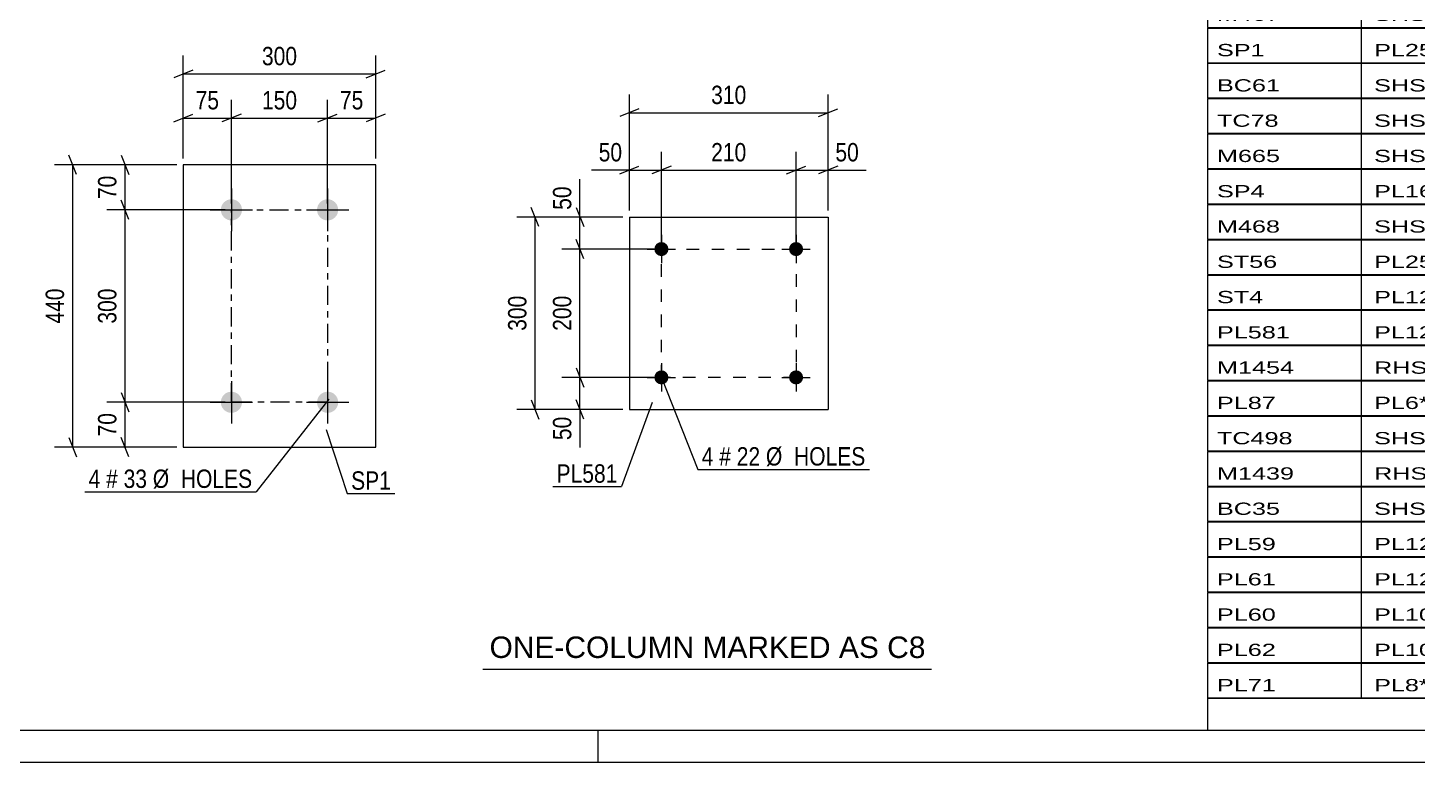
# Model space of a CAD drawing. Header units: millimetres. Extents: x 0 to 841, y 0 to 594.
# Drawn here: x 332.1 to 548.7, y 0 to 114.5 of the extents above; entities that cross this region are included whole.
import ezdxf

# ---------------------------------------------------------------- set-up
doc = ezdxf.new("R2010")
doc.units = ezdxf.units.MM
doc.linetypes.add('DXK_LINE_DOT2', pattern=[3.9198, 1.9599, -1.9599])
doc.linetypes.add('DXK_LINE_DOT3', pattern=[5.9187, 2.979, -0.9799, 0.9799, -0.9799])
doc.styles.add('Arial', font='ARIAL.TTF', dxfattribs={"height": 0.2})
doc.styles.add('Arial Narrow', font='ARIALN.TTF', dxfattribs={"height": 0.2})

# ---------------------------------------------------------------- blocks, each defined once
blk = doc.blocks.new('Unknown-682043673-6781')
at = {"color": 5, "linetype": 'Continuous'}
for p, q in [((5, 5), (836, 5)), ((421, 0), (421, 5)), ((0, 0), (841, 0))]:
    blk.add_line(p, q, dxfattribs=at)
blk = doc.blocks.new('Part-682043673-35592 - 35591')
at = {"color": 2, "linetype": 'Continuous'}
for p, q in [((356.31, 93.11), (356.31, 49.11)), ((386.31, 93.11), (356.31, 93.11)), ((386.31, 49.11), (386.31, 93.11)), ((356.31, 49.11), (386.31, 49.11))]:
    blk.add_line(p, q, dxfattribs=at)
blk = doc.blocks.new('Bolt-682043673-35593 - 35591')
at = {"linetype": 'Continuous'}
for points in [[(363.81, 87.76, -1), (363.81, 84.46, -1)], [(378.81, 87.76, -1), (378.81, 84.46, -1)], [(363.81, 57.76, -1), (363.81, 54.46, -1)], [(378.81, 57.76, -1), (378.81, 54.46, -1)]]:
    blk.add_hatch(color=1, dxfattribs=at).paths.add_polyline_path(points)
at = {"color": 1, "linetype": 'Continuous'}
for p, q in [((363.81, 89.41), (363.81, 82.81)), ((378.81, 89.41), (378.81, 82.81)), ((360.51, 86.11), (367.11, 86.11)), ((375.51, 86.11), (382.11, 86.11)), ((363.81, 59.41), (363.81, 52.81)), ((378.81, 59.41), (378.81, 52.81)), ((360.51, 56.11), (367.11, 56.11)), ((375.51, 56.11), (382.11, 56.11))]:
    blk.add_line(p, q, dxfattribs=at)
blk = doc.blocks.new('Part-682043673-54054 - 54053')
at = {"color": 2, "linetype": 'Continuous'}
for p, q in [((425.86, 84.99), (425.86, 54.99)), ((425.86, 84.99), (456.86, 84.99)), ((456.86, 84.99), (456.86, 54.99)), ((425.86, 54.99), (456.86, 54.99))]:
    blk.add_line(p, q, dxfattribs=at)
blk = doc.blocks.new('Bolt-682043673-54055 - 54053')
at = {"linetype": 'Continuous'}
for points in [[(431.96, 59.99, -1), (429.76, 59.99, -1)], [(452.96, 59.99, -1), (450.76, 59.99, -1)]]:
    blk.add_hatch(color=1, dxfattribs=at).paths.add_polyline_path(points)
at = {"color": 1, "linetype": 'Continuous'}
for p, q in [((430.86, 62.19), (430.86, 57.79)), ((451.86, 62.19), (451.86, 57.79)), ((428.66, 59.99), (433.06, 59.99)), ((449.66, 59.99), (454.06, 59.99))]:
    blk.add_line(p, q, dxfattribs=at)
blk = doc.blocks.new('Bolt-682043673-54056 - 54053')
at = {"linetype": 'Continuous'}
for points in [[(431.96, 79.99, -1), (429.76, 79.99, -1)], [(452.96, 79.99, -1), (450.76, 79.99, -1)]]:
    blk.add_hatch(color=1, dxfattribs=at).paths.add_polyline_path(points)
at = {"color": 1, "linetype": 'Continuous'}
for p, q in [((430.86, 82.19), (430.86, 77.79)), ((451.86, 82.19), (451.86, 77.79)), ((428.66, 79.99), (433.06, 79.99)), ((449.66, 79.99), (454.06, 79.99))]:
    blk.add_line(p, q, dxfattribs=at)
blk = doc.blocks.new('Rectangle-682043673-38362 - 35591')
at = {"color": 1, "linetype": 'DXK_LINE_DOT3'}
blk.add_lwpolyline([(363.81, 86.11), (378.81, 86.11), (378.81, 56.11), (363.81, 56.11), (363.81, 86.11)], close=True, dxfattribs=at)
blk = doc.blocks.new('Rectangle-682043673-54862 - 54053')
at = {"color": 1, "linetype": 'DXK_LINE_DOT2'}
blk.add_lwpolyline([(430.86, 79.99), (451.86, 79.99), (451.86, 59.99), (430.86, 59.99), (430.86, 79.99)], close=True, dxfattribs=at)
blk = doc.blocks.new('StraightDimension-682043673-36057 - 35591')
at = {"color": 7, "linetype": 'Continuous'}
for p, q in [((347.82, 84.61), (346.62, 87.61)), ((362.81, 86.11), (344.37, 86.11)), ((347.22, 56.11), (347.22, 86.11)), ((346.62, 57.61), (347.82, 54.61)), ((362.81, 56.11), (344.37, 56.11))]:
    blk.add_line(p, q, dxfattribs=at)
at = {"color": 0}
blk.add_wipeout([(346.47, 74.45), (342.27, 74.45), (342.27, 67.77), (346.47, 67.77)], dxfattribs=at)
at = {"color": 3, "style": 'Arial Narrow'}
blk.add_text('300', height=2.863, rotation=90.0002, dxfattribs=at).set_placement((345.87, 68.37))
blk = doc.blocks.new('StraightDimension-682043673-36056 - 35591')
at = {"color": 7, "linetype": 'Continuous'}
for p, q in [((346.62, 94.61), (347.82, 91.61)), ((355.31, 93.11), (344.37, 93.11)), ((347.22, 86.11), (347.22, 93.11)), ((347.82, 84.61), (346.62, 87.61)), ((362.81, 86.11), (344.37, 86.11))]:
    blk.add_line(p, q, dxfattribs=at)
at = {"color": 0}
blk.add_wipeout([(346.47, 92.04), (342.27, 92.04), (342.27, 87.18), (346.47, 87.18)], dxfattribs=at)
at = {"color": 3, "style": 'Arial Narrow'}
blk.add_text('70', height=2.863, rotation=90.0002, dxfattribs=at).set_placement((345.87, 87.78))
blk = doc.blocks.new('StraightDimension-682043673-36058 - 35591')
at = {"color": 7, "linetype": 'Continuous'}
for p, q in [((346.62, 57.61), (347.82, 54.61)), ((362.81, 56.11), (344.37, 56.11)), ((347.22, 49.11), (347.22, 56.11)), ((347.82, 47.61), (346.62, 50.61)), ((355.31, 49.11), (344.37, 49.11))]:
    blk.add_line(p, q, dxfattribs=at)
at = {"color": 0}
blk.add_wipeout([(346.47, 55.04), (342.27, 55.04), (342.27, 50.18), (346.47, 50.18)], dxfattribs=at)
at = {"color": 3, "style": 'Arial Narrow'}
blk.add_text('70', height=2.863, rotation=90.0002, dxfattribs=at).set_placement((345.87, 50.78))
blk = doc.blocks.new('StraightDimension-682043673-36068 - 35591')
at = {"color": 7, "linetype": 'Continuous'}
for p, q in [((339.66, 91.61), (338.46, 94.61)), ((355.31, 93.11), (336.21, 93.11)), ((339.06, 49.11), (339.06, 93.11)), ((338.46, 50.61), (339.66, 47.61)), ((355.31, 49.11), (336.21, 49.11))]:
    blk.add_line(p, q, dxfattribs=at)
at = {"color": 0}
blk.add_wipeout([(338.31, 74.45), (334.11, 74.45), (334.11, 67.77), (338.31, 67.77)], dxfattribs=at)
at = {"color": 3, "style": 'Arial Narrow'}
blk.add_text('440', height=2.863, rotation=90.0002, dxfattribs=at).set_placement((337.71, 68.37))
blk = doc.blocks.new('StraightDimension-682043673-36072 - 35591')
at = {"color": 7, "linetype": 'Continuous'}
for p, q in [((378.81, 87.11), (378.81, 103.27)), ((386.31, 94.11), (386.31, 103.27)), ((377.31, 99.82), (380.31, 101.02)), ((378.81, 100.42), (386.31, 100.42)), ((387.81, 101.02), (384.81, 99.82))]:
    blk.add_line(p, q, dxfattribs=at)
at = {"color": 0}
blk.add_wipeout([(384.99, 101.17), (384.99, 105.37), (380.13, 105.37), (380.13, 101.17)], dxfattribs=at)
at = {"color": 3, "style": 'Arial Narrow'}
blk.add_text('75', height=2.863, dxfattribs=at).set_placement((380.73, 101.77))
blk = doc.blocks.new('StraightDimension-682043673-36073 - 35591')
at = {"color": 7, "linetype": 'Continuous'}
for p, q in [((363.81, 87.11), (363.81, 103.27)), ((378.81, 87.11), (378.81, 103.27)), ((365.31, 101.02), (362.31, 99.82)), ((363.81, 100.42), (378.81, 100.42)), ((377.31, 99.82), (380.31, 101.02))]:
    blk.add_line(p, q, dxfattribs=at)
at = {"color": 0}
blk.add_wipeout([(374.65, 101.17), (374.65, 105.37), (367.97, 105.37), (367.97, 101.17)], dxfattribs=at)
at = {"color": 3, "style": 'Arial Narrow'}
blk.add_text('150', height=2.863, dxfattribs=at).set_placement((368.57, 101.77))
blk = doc.blocks.new('StraightDimension-682043673-36074 - 35591')
at = {"color": 7, "linetype": 'Continuous'}
for p, q in [((356.31, 94.11), (356.31, 103.27)), ((363.81, 87.11), (363.81, 103.27)), ((354.81, 99.82), (357.81, 101.02)), ((356.31, 100.42), (363.81, 100.42)), ((365.31, 101.02), (362.31, 99.82))]:
    blk.add_line(p, q, dxfattribs=at)
at = {"color": 0}
blk.add_wipeout([(362.49, 101.17), (362.49, 105.37), (357.63, 105.37), (357.63, 101.17)], dxfattribs=at)
at = {"color": 3, "style": 'Arial Narrow'}
blk.add_text('75', height=2.863, dxfattribs=at).set_placement((358.23, 101.77))
blk = doc.blocks.new('StraightDimension-682043673-36084 - 35591')
at = {"color": 7, "linetype": 'Continuous'}
for p, q in [((356.31, 94.11), (356.31, 110.15)), ((386.31, 94.11), (386.31, 110.15)), ((357.81, 107.9), (354.81, 106.7)), ((356.31, 107.3), (386.31, 107.3)), ((384.81, 106.7), (387.81, 107.9))]:
    blk.add_line(p, q, dxfattribs=at)
at = {"color": 0}
blk.add_wipeout([(374.65, 108.05), (374.65, 112.25), (367.97, 112.25), (367.97, 108.05)], dxfattribs=at)
at = {"color": 3, "style": 'Arial Narrow'}
blk.add_text('300', height=2.863, dxfattribs=at).set_placement((368.57, 108.65))
blk = doc.blocks.new('StraightDimension-682043673-54189 - 54053')
at = {"color": 7, "linetype": 'Continuous'}
for p, q in [((417.56, 61.49), (418.76, 58.49)), ((429.86, 59.99), (415.31, 59.99)), ((418.16, 54.99), (418.16, 59.99)), ((418.76, 53.49), (417.56, 56.49)), ((424.86, 54.99), (415.31, 54.99))]:
    blk.add_line(p, q, dxfattribs=at)
at = {"color": 0}
blk.add_wipeout([(417.41, 54.46), (413.21, 54.46), (413.21, 49.61), (417.41, 49.61)], dxfattribs=at)
at = {"color": 7, "linetype": 'Continuous'}
blk.add_line((418.16, 54.99), (418.16, 49.08), dxfattribs=at)
blk.add_line((418.16, 54.99), (418.16, 49.08), dxfattribs=at)
at = {"color": 3, "style": 'Arial Narrow'}
blk.add_text('50', height=2.863, rotation=90.0002, dxfattribs=at).set_placement((416.81, 50.21))
blk = doc.blocks.new('StraightDimension-682043673-54188 - 54053')
at = {"color": 7, "linetype": 'Continuous'}
for p, q in [((418.76, 78.49), (417.56, 81.49)), ((429.86, 79.99), (415.31, 79.99)), ((418.16, 59.99), (418.16, 79.99)), ((417.56, 61.49), (418.76, 58.49)), ((429.86, 59.99), (415.31, 59.99))]:
    blk.add_line(p, q, dxfattribs=at)
at = {"color": 0}
blk.add_wipeout([(417.41, 73.33), (413.21, 73.33), (413.21, 66.65), (417.41, 66.65)], dxfattribs=at)
at = {"color": 3, "style": 'Arial Narrow'}
blk.add_text('200', height=2.863, rotation=90.0002, dxfattribs=at).set_placement((416.81, 67.25))
blk = doc.blocks.new('StraightDimension-682043673-54187 - 54053')
at = {"color": 7, "linetype": 'Continuous'}
for p, q in [((424.86, 84.99), (415.31, 84.99)), ((417.56, 86.49), (418.76, 83.49)), ((418.16, 79.99), (418.16, 84.99)), ((418.76, 78.49), (417.56, 81.49)), ((429.86, 79.99), (415.31, 79.99))]:
    blk.add_line(p, q, dxfattribs=at)
at = {"color": 0}
blk.add_wipeout([(417.41, 90.37), (413.21, 90.37), (413.21, 85.51), (417.41, 85.51)], dxfattribs=at)
at = {"color": 7, "linetype": 'Continuous'}
blk.add_line((418.16, 84.99), (418.16, 90.9), dxfattribs=at)
blk.add_line((418.16, 84.99), (418.16, 90.9), dxfattribs=at)
at = {"color": 3, "style": 'Arial Narrow'}
blk.add_text('50', height=2.863, rotation=90.0002, dxfattribs=at).set_placement((416.81, 86.11))
blk = doc.blocks.new('StraightDimension-682043673-54199 - 54053')
at = {"color": 7, "linetype": 'Continuous'}
for p, q in [((424.86, 84.99), (408.31, 84.99)), ((411.76, 83.49), (410.56, 86.49)), ((411.16, 54.99), (411.16, 84.99)), ((410.56, 56.49), (411.76, 53.49)), ((424.86, 54.99), (408.31, 54.99))]:
    blk.add_line(p, q, dxfattribs=at)
at = {"color": 0}
blk.add_wipeout([(410.41, 73.33), (406.21, 73.33), (406.21, 66.65), (410.41, 66.65)], dxfattribs=at)
at = {"color": 3, "style": 'Arial Narrow'}
blk.add_text('300', height=2.863, rotation=90.0002, dxfattribs=at).set_placement((409.81, 67.25))
blk = doc.blocks.new('StraightDimension-682043673-54219 - 54053')
at = {"color": 7, "linetype": 'Continuous'}
for p, q in [((425.86, 85.99), (425.86, 104.1)), ((456.86, 85.99), (456.86, 104.1)), ((427.36, 101.85), (424.36, 100.65)), ((455.36, 100.65), (458.36, 101.85)), ((425.86, 101.25), (456.86, 101.25))]:
    blk.add_line(p, q, dxfattribs=at)
at = {"color": 0}
blk.add_wipeout([(444.71, 102), (444.71, 106.2), (438.02, 106.2), (438.02, 102)], dxfattribs=at)
at = {"color": 3, "style": 'Arial Narrow'}
blk.add_text('310', height=2.863, dxfattribs=at).set_placement((438.62, 102.6))
blk = doc.blocks.new('StraightDimension-682043673-54820 - 54053')
at = {"color": 7, "linetype": 'Continuous'}
for p, q in [((451.86, 80.99), (451.86, 95.16)), ((456.86, 85.99), (456.86, 95.16)), ((450.36, 91.71), (453.36, 92.91)), ((451.86, 92.31), (456.86, 92.31)), ((458.36, 92.91), (455.36, 91.71))]:
    blk.add_line(p, q, dxfattribs=at)
at = {"color": 0}
blk.add_wipeout([(462.25, 93.06), (462.25, 97.26), (457.39, 97.26), (457.39, 93.06)], dxfattribs=at)
at = {"color": 7, "linetype": 'Continuous'}
blk.add_line((456.86, 92.31), (462.77, 92.31), dxfattribs=at)
blk.add_line((456.86, 92.31), (462.77, 92.31), dxfattribs=at)
at = {"color": 3, "style": 'Arial Narrow'}
blk.add_text('50', height=2.863, dxfattribs=at).set_placement((457.99, 93.66))
blk = doc.blocks.new('StraightDimension-682043673-54821 - 54053')
at = {"color": 7, "linetype": 'Continuous'}
for p, q in [((430.86, 80.99), (430.86, 95.16)), ((451.86, 80.99), (451.86, 95.16)), ((432.36, 92.91), (429.36, 91.71)), ((430.86, 92.31), (451.86, 92.31)), ((450.36, 91.71), (453.36, 92.91))]:
    blk.add_line(p, q, dxfattribs=at)
at = {"color": 0}
blk.add_wipeout([(444.71, 93.06), (444.71, 97.26), (438.02, 97.26), (438.02, 93.06)], dxfattribs=at)
at = {"color": 3, "style": 'Arial Narrow'}
blk.add_text('210', height=2.863, dxfattribs=at).set_placement((438.62, 93.66))
blk = doc.blocks.new('StraightDimension-682043673-54822 - 54053')
at = {"color": 7, "linetype": 'Continuous'}
for p, q in [((425.86, 85.99), (425.86, 95.16)), ((430.86, 80.99), (430.86, 95.16)), ((424.36, 91.71), (427.36, 92.91)), ((425.86, 92.31), (430.86, 92.31)), ((432.36, 92.91), (429.36, 91.71))]:
    blk.add_line(p, q, dxfattribs=at)
at = {"color": 0}
blk.add_wipeout([(425.34, 93.06), (425.34, 97.26), (420.48, 97.26), (420.48, 93.06)], dxfattribs=at)
at = {"color": 7, "linetype": 'Continuous'}
blk.add_line((425.86, 92.31), (419.96, 92.31), dxfattribs=at)
blk.add_line((425.86, 92.31), (419.96, 92.31), dxfattribs=at)
at = {"color": 3, "style": 'Arial Narrow'}
blk.add_text('50', height=2.863, dxfattribs=at).set_placement((421.08, 93.66))
blk = doc.blocks.new('Unknown-682043673-60192')
at = {"color": 7, "linetype": 'Continuous'}
for p, q in [((516, 174.25), (676, 174.25)), ((516, 163), (516, 174.25)), ((676, 174.25), (676, 163)), ((516, 163), (676, 163)), ((516, 163), (516, 158)), ((676, 163), (676, 158)), ((516, 158), (676, 158)), ((516, 158), (516, 153)), ((540, 158), (540, 153)), ((575.5, 158), (575.5, 153)), ((601.5, 158), (601.5, 153)), ((614.5, 158), (614.5, 153)), ((632, 158), (632, 153)), ((654, 158), (654, 153)), ((676, 158), (676, 153)), ((516, 153), (676, 153)), ((516, 152.95), (516, 147.55)), ((516, 152.95), (676, 152.95)), ((540, 153), (540, 147.5)), ((575.5, 153), (575.5, 147.5)), ((601.5, 153), (601.5, 147.5)), ((614.5, 153), (614.5, 147.5)), ((632, 153), (632, 147.5)), ((654, 153), (654, 147.5)), ((676, 152.95), (676, 147.55)), ((516, 147.55), (676, 147.55)), ((516, 147.45), (516, 142.05)), ((516, 147.45), (676, 147.45)), ((540, 147.5), (540, 142)), ((575.5, 147.5), (575.5, 142)), ((601.5, 147.5), (601.5, 142)), ((614.5, 147.5), (614.5, 142)), ((632, 147.5), (632, 142)), ((654, 147.5), (654, 142)), ((676, 147.45), (676, 142.05)), ((516, 142.05), (676, 142.05)), ((516, 141.95), (516, 136.55)), ((516, 141.95), (676, 141.95)), ((540, 142), (540, 136.5)), ((575.5, 142), (575.5, 136.5)), ((601.5, 142), (601.5, 136.5)), ((614.5, 142), (614.5, 136.5)), ((632, 142), (632, 136.5)), ((654, 142), (654, 136.5)), ((676, 141.95), (676, 136.55)), ((516, 136.55), (676, 136.55)), ((540, 136.5), (540, 131)), ((575.5, 136.5), (575.5, 131)), ((601.5, 136.5), (601.5, 131)), ((614.5, 136.5), (614.5, 131)), ((632, 136.5), (632, 131)), ((654, 136.5), (654, 131)), ((516, 136.45), (516, 131.05)), ((516, 136.45), (676, 136.45)), ((676, 136.45), (676, 131.05)), ((516, 131.05), (676, 131.05)), ((516, 130.95), (516, 125.55)), ((516, 130.95), (676, 130.95)), ((540, 131), (540, 125.5)), ((575.5, 131), (575.5, 125.5)), ((601.5, 131), (601.5, 125.5)), ((614.5, 131), (614.5, 125.5)), ((632, 131), (632, 125.5)), ((654, 131), (654, 125.5)), ((676, 130.95), (676, 125.55)), ((516, 125.55), (676, 125.55)), ((516, 125.45), (516, 120.05)), ((516, 125.45), (676, 125.45)), ((540, 125.5), (540, 120)), ((575.5, 125.5), (575.5, 120)), ((601.5, 125.5), (601.5, 120)), ((614.5, 125.5), (614.5, 120)), ((632, 125.5), (632, 120)), ((654, 125.5), (654, 120)), ((676, 125.45), (676, 120.05)), ((516, 120.05), (676, 120.05)), ((516, 119.95), (516, 114.55)), ((516, 119.95), (676, 119.95)), ((540, 120), (540, 114.5)), ((575.5, 120), (575.5, 114.5)), ((601.5, 120), (601.5, 114.5)), ((614.5, 120), (614.5, 114.5)), ((632, 120), (632, 114.5)), ((654, 120), (654, 114.5)), ((676, 119.95), (676, 114.55)), ((516, 114.55), (676, 114.55)), ((516, 114.45), (516, 109.05)), ((516, 114.45), (676, 114.45)), ((540, 114.5), (540, 109)), ((575.5, 114.5), (575.5, 109)), ((601.5, 114.5), (601.5, 109)), ((614.5, 114.5), (614.5, 109)), ((632, 114.5), (632, 109)), ((654, 114.5), (654, 109)), ((676, 114.45), (676, 109.05)), ((516, 109.05), (676, 109.05)), ((516, 108.95), (516, 103.55)), ((516, 108.95), (676, 108.95)), ((540, 109), (540, 103.5)), ((575.5, 109), (575.5, 103.5)), ((601.5, 109), (601.5, 103.5)), ((614.5, 109), (614.5, 103.5)), ((632, 109), (632, 103.5)), ((654, 109), (654, 103.5)), ((676, 108.95), (676, 103.55)), ((516, 103.55), (676, 103.55)), ((516, 103.45), (516, 98.05)), ((516, 103.45), (676, 103.45)), ((540, 103.5), (540, 98)), ((575.5, 103.5), (575.5, 98)), ((601.5, 103.5), (601.5, 98)), ((614.5, 103.5), (614.5, 98)), ((632, 103.5), (632, 98)), ((654, 103.5), (654, 98)), ((676, 103.45), (676, 98.05)), ((516, 98.05), (676, 98.05)), ((516, 97.95), (516, 92.55)), ((516, 97.95), (676, 97.95)), ((540, 98), (540, 92.5)), ((575.5, 98), (575.5, 92.5)), ((601.5, 98), (601.5, 92.5)), ((614.5, 98), (614.5, 92.5)), ((632, 98), (632, 92.5)), ((654, 98), (654, 92.5)), ((676, 97.95), (676, 92.55)), ((516, 92.55), (676, 92.55)), ((516, 92.45), (516, 87.05)), ((516, 92.45), (676, 92.45)), ((540, 92.5), (540, 87)), ((575.5, 92.5), (575.5, 87)), ((601.5, 92.5), (601.5, 87)), ((614.5, 92.5), (614.5, 87)), ((632, 92.5), (632, 87)), ((654, 92.5), (654, 87)), ((676, 92.45), (676, 87.05)), ((516, 87.05), (676, 87.05)), ((516, 86.95), (516, 81.55)), ((516, 86.95), (676, 86.95)), ((540, 87), (540, 81.5)), ((575.5, 87), (575.5, 81.5)), ((601.5, 87), (601.5, 81.5)), ((614.5, 87), (614.5, 81.5)), ((632, 87), (632, 81.5)), ((654, 87), (654, 81.5)), ((676, 86.95), (676, 81.55)), ((516, 81.55), (676, 81.55)), ((516, 81.45), (516, 76.05)), ((516, 81.45), (676, 81.45)), ((540, 81.5), (540, 76)), ((575.5, 81.5), (575.5, 76)), ((601.5, 81.5), (601.5, 76)), ((614.5, 81.5), (614.5, 76)), ((632, 81.5), (632, 76)), ((654, 81.5), (654, 76)), ((676, 81.45), (676, 76.05)), ((516, 76.05), (676, 76.05)), ((516, 75.95), (516, 70.55)), ((516, 75.95), (676, 75.95)), ((540, 76), (540, 70.5)), ((575.5, 76), (575.5, 70.5)), ((601.5, 76), (601.5, 70.5)), ((614.5, 76), (614.5, 70.5)), ((632, 76), (632, 70.5)), ((654, 76), (654, 70.5)), ((676, 75.95), (676, 70.55)), ((516, 70.55), (676, 70.55)), ((516, 70.45), (516, 65.05)), ((516, 70.45), (676, 70.45)), ((540, 70.5), (540, 65)), ((575.5, 70.5), (575.5, 65)), ((601.5, 70.5), (601.5, 65)), ((614.5, 70.5), (614.5, 65)), ((632, 70.5), (632, 65)), ((654, 70.5), (654, 65)), ((676, 70.45), (676, 65.05)), ((516, 65.05), (676, 65.05)), ((540, 65), (540, 59.5)), ((575.5, 65), (575.5, 59.5)), ((601.5, 65), (601.5, 59.5)), ((614.5, 65), (614.5, 59.5)), ((632, 65), (632, 59.5)), ((654, 65), (654, 59.5)), ((516, 64.95), (516, 59.55)), ((516, 64.95), (676, 64.95)), ((676, 64.95), (676, 59.55)), ((516, 59.55), (676, 59.55)), ((516, 59.45), (516, 54.05)), ((516, 59.45), (676, 59.45)), ((540, 59.5), (540, 54)), ((575.5, 59.5), (575.5, 54)), ((601.5, 59.5), (601.5, 54)), ((614.5, 59.5), (614.5, 54)), ((632, 59.5), (632, 54)), ((654, 59.5), (654, 54)), ((676, 59.45), (676, 54.05)), ((516, 54.05), (676, 54.05)), ((516, 53.95), (516, 48.55)), ((516, 53.95), (676, 53.95)), ((540, 54), (540, 48.5)), ((575.5, 54), (575.5, 48.5)), ((601.5, 54), (601.5, 48.5)), ((614.5, 54), (614.5, 48.5)), ((632, 54), (632, 48.5)), ((654, 54), (654, 48.5)), ((676, 53.95), (676, 48.55)), ((516, 48.55), (676, 48.55)), ((516, 48.45), (516, 43.05)), ((516, 48.45), (676, 48.45)), ((540, 48.5), (540, 43)), ((575.5, 48.5), (575.5, 43)), ((601.5, 48.5), (601.5, 43)), ((614.5, 48.5), (614.5, 43)), ((632, 48.5), (632, 43)), ((654, 48.5), (654, 43)), ((676, 48.45), (676, 43.05)), ((516, 43.05), (676, 43.05)), ((516, 42.95), (516, 37.55)), ((516, 42.95), (676, 42.95)), ((540, 43), (540, 37.5)), ((575.5, 43), (575.5, 37.5)), ((601.5, 43), (601.5, 37.5)), ((614.5, 43), (614.5, 37.5)), ((632, 43), (632, 37.5)), ((654, 43), (654, 37.5)), ((676, 42.95), (676, 37.55)), ((516, 37.55), (676, 37.55)), ((516, 37.45), (516, 32.05)), ((516, 37.45), (676, 37.45)), ((540, 37.5), (540, 32)), ((575.5, 37.5), (575.5, 32)), ((601.5, 37.5), (601.5, 32)), ((614.5, 37.5), (614.5, 32)), ((632, 37.5), (632, 32)), ((654, 37.5), (654, 32)), ((676, 37.45), (676, 32.05)), ((516, 32.05), (676, 32.05)), ((516, 31.95), (516, 26.55)), ((516, 31.95), (676, 31.95)), ((540, 32), (540, 26.5)), ((575.5, 32), (575.5, 26.5)), ((601.5, 32), (601.5, 26.5)), ((614.5, 32), (614.5, 26.5)), ((632, 32), (632, 26.5)), ((654, 32), (654, 26.5)), ((676, 31.95), (676, 26.55)), ((516, 26.55), (676, 26.55)), ((516, 26.45), (516, 21.05)), ((516, 26.45), (676, 26.45)), ((540, 26.5), (540, 21)), ((575.5, 26.5), (575.5, 21)), ((601.5, 26.5), (601.5, 21)), ((614.5, 26.5), (614.5, 21)), ((632, 26.5), (632, 21)), ((654, 26.5), (654, 21)), ((676, 26.45), (676, 21.05)), ((516, 21.05), (676, 21.05)), ((516, 20.95), (516, 15.55)), ((516, 20.95), (676, 20.95)), ((540, 21), (540, 15.5)), ((575.5, 21), (575.5, 15.5)), ((601.5, 21), (601.5, 15.5)), ((614.5, 21), (614.5, 15.5)), ((632, 21), (632, 15.5)), ((654, 21), (654, 15.5)), ((676, 20.95), (676, 15.55)), ((516, 15.55), (676, 15.55)), ((516, 15.45), (516, 10.05)), ((516, 15.45), (676, 15.45)), ((540, 15.5), (540, 10)), ((575.5, 15.5), (575.5, 10)), ((601.5, 15.5), (601.5, 10)), ((614.5, 15.5), (614.5, 10)), ((632, 15.5), (632, 10)), ((654, 15.5), (654, 10)), ((676, 15.45), (676, 10.05)), ((516, 10.05), (676, 10.05)), ((516, 10), (676, 10)), ((516, 10), (516, 5)), ((632, 10), (632, 5)), ((654, 10), (654, 5)), ((676, 10), (676, 5)), ((516, 5), (676, 5))]:
    blk.add_line(p, q, dxfattribs=at)
at = {"color": 7, "style": 'Arial Narrow'}
for s, height, width, p in [('GENERAL NOTES & WELD DETAILS :', 2.8633, 1.4, (517.15, 166.56)), ('REFER TYP DRAWING TYP-01', 1.9089, 1.6, (600.7, 166.66)), ("MATERIAL LIST FOR ASSEMBLY MK'D", 1.9089, 1.6, (517.15, 159.06)), ('C8', 1.909, 1.794707, (613.29, 158.97)), ('1', 1.91, 1.794707, (638.08, 159.06)), ('No. Required', 1.9089, 1.6, (647.41, 159.06)), ('Mark', 1.909, 1.7, (517.34, 154)), ('Profile', 1.909, 1.7, (550.41, 154)), ('Material', 1.909, 1.7, (580.54, 154.06)), ('Length', 1.909, 1.7, (616, 154.06)), ('Weight', 1.909, 1.7, (658, 154.06)), ('No.', 1.909, 1.7, (605.5, 154.06)), ('Area', 1.909, 1.7, (638.5, 154.06))]:
    blk.add_text(s, height=height, dxfattribs=dict(at, width=width)).set_placement(p)
at = {"color": 7, "linetype": 'Continuous', "style": 'Arial Narrow'}
for s, height, width, p in [('C8', 1.909, 1.794707, (517.5, 148.56)), ('SHS500*20', 1.909, 1.794707, (542, 148.56)), ('E350', 1.909, 1.794707, (581.74, 148.56)), ('1', 1.91, 1.794707, (605.86, 148.56)), ('8291', 1.909, 1.794707, (618.58, 148.56)), ('16.6', 1.909, 1.794707, (640.13, 148.56)), ('2499.2', 1.909, 1.794707, (656.77, 148.56)), ('TC13', 1.909, 1.794707, (517.5, 143.06)), ('RHS300*200*12', 1.9089, 1.794707, (542, 143.06)), ('E350', 1.909, 1.794707, (581.74, 143.06)), ('2', 1.91, 1.794707, (605.86, 143.06)), ('1075', 1.909, 1.794707, (618.58, 143.06)), ('1.1', 1.909, 1.794707, (642.32, 143.06)), ('192.8', 1.909, 1.794707, (658.96, 143.06)), ('BP6', 1.909, 1.794707, (517.5, 137.56)), ('PL25*800', 1.909, 1.794707, (542, 137.56)), ('E350', 1.909, 1.794707, (581.74, 137.56)), ('1', 1.91, 1.794707, (605.86, 137.56)), ('800', 1.909, 1.794707, (620.77, 137.56)), ('1.3', 1.909, 1.794707, (642.32, 137.56)), ('116.8', 1.909, 1.794707, (658.96, 137.56)), ('SP2', 1.909, 1.794707, (517.5, 132.06)), ('PL25*440', 1.909, 1.794707, (542, 132.06)), ('E350', 1.909, 1.794707, (581.74, 132.06)), ('2', 1.91, 1.794707, (605.86, 132.06)), ('540', 1.909, 1.794707, (620.77, 132.06)), ('0.5', 1.909, 1.794707, (642.32, 132.06)), ('93.3', 1.909, 1.794707, (661.14, 132.06)), ('BC3', 1.909, 1.794707, (517.5, 126.56)), ('RHS300*200*12', 1.9089, 1.794707, (542, 126.56)), ('E350', 1.909, 1.794707, (581.74, 126.56)), ('2', 1.91, 1.794707, (605.86, 126.56)), ('475', 1.909, 1.794707, (620.77, 126.56)), ('0.5', 1.909, 1.794707, (642.32, 126.56)), ('85.2', 1.909, 1.794707, (661.14, 126.56)), ('M469', 1.909, 1.794707, (517.5, 121.06)), ('SHS100*6', 1.909, 1.794707, (542, 121.06)), ('E350', 1.909, 1.794707, (581.74, 121.06)), ('1', 1.91, 1.794707, (605.86, 121.06)), ('4243', 1.909, 1.794707, (618.58, 121.06)), ('1.7', 1.909, 1.794707, (642.32, 121.06)), ('73.4', 1.909, 1.794707, (661.14, 121.06)), ('M467', 1.909, 1.794707, (517.5, 115.56)), ('SHS100*6', 1.909, 1.794707, (542, 115.56)), ('E350', 1.909, 1.794707, (581.74, 115.56)), ('1', 1.91, 1.794707, (605.86, 115.56)), ('3470', 1.909, 1.794707, (618.58, 115.56)), ('1.3', 1.909, 1.794707, (642.32, 115.56)), ('59.3', 1.909, 1.794707, (661.14, 115.56)), ('SP1', 1.909, 1.794707, (517.5, 110.06)), ('PL25*300', 1.909, 1.794707, (542, 110.06)), ('E350', 1.909, 1.794707, (581.74, 110.06)), ('2', 1.91, 1.794707, (605.86, 110.06)), ('440', 1.909, 1.794707, (620.77, 110.06)), ('0.3', 1.909, 1.794707, (642.32, 110.06)), ('51.8', 1.909, 1.794707, (661.14, 110.06)), ('BC61', 1.909, 1.794707, (517.5, 104.56)), ('SHS132*6', 1.909, 1.794707, (542, 104.56)), ('E350', 1.909, 1.794707, (581.74, 104.56)), ('1', 1.91, 1.794707, (605.86, 104.56)), ('1964', 1.909, 1.794707, (618.58, 104.56)), ('1.0', 1.909, 1.794707, (642.32, 104.56)), ('45.4', 1.909, 1.794707, (661.14, 104.56)), ('TC78', 1.909, 1.794707, (517.5, 99.06)), ('SHS100*6', 1.909, 1.794707, (542, 99.06)), ('E350', 1.909, 1.794707, (581.74, 99.06)), ('1', 1.91, 1.794707, (605.86, 99.06)), ('2005', 1.909, 1.794707, (618.58, 99.06)), ('0.8', 1.909, 1.794707, (642.32, 99.06)), ('33.9', 1.909, 1.794707, (661.14, 99.06)), ('M665', 1.909, 1.794707, (517.5, 93.56)), ('SHS100*6', 1.909, 1.794707, (542, 93.56)), ('E350', 1.909, 1.794707, (581.74, 93.56)), ('1', 1.91, 1.794707, (605.86, 93.56)), ('1546', 1.909, 1.794707, (618.58, 93.56)), ('0.6', 1.909, 1.794707, (642.32, 93.56)), ('26.5', 1.909, 1.794707, (661.14, 93.56)), ('SP4', 1.909, 1.794707, (517.5, 88.06)), ('PL16*325', 1.909, 1.794707, (542, 88.06)), ('E350', 1.909, 1.794707, (581.74, 88.06)), ('2', 1.91, 1.794707, (605.86, 88.06)), ('325', 1.909, 1.794707, (620.77, 88.06)), ('0.2', 1.909, 1.794707, (642.32, 88.06)), ('26.5', 1.909, 1.794707, (661.14, 88.06)), ('M468', 1.909, 1.794707, (517.5, 82.56)), ('SHS100*6', 1.909, 1.794707, (542, 82.56)), ('E350', 1.909, 1.794707, (581.74, 82.56)), ('1526', 1.909, 1.794707, (618.58, 82.56)), ('0.6', 1.909, 1.794707, (642.32, 82.56)), ('26.1', 1.909, 1.794707, (661.14, 82.56)), ('1', 1.91, 1.794707, (605.86, 82.56)), ('ST56', 1.909, 1.794707, (517.5, 77.06)), ('PL25*150', 1.909, 1.794707, (542, 77.06)), ('E350', 1.909, 1.794707, (581.74, 77.06)), ('8', 1.91, 1.794707, (605.86, 77.06)), ('150', 1.909, 1.794707, (620.77, 77.06)), ('0.0', 1.909, 1.794707, (642.32, 77.06)), ('21.7', 1.909, 1.794707, (661.14, 77.06)), ('ST4', 1.909, 1.794707, (517.5, 71.56)), ('PL12*120', 1.909, 1.794707, (542, 71.56)), ('E350', 1.909, 1.794707, (581.74, 71.56)), ('32', 1.909, 1.794707, (604.76, 71.56)), ('120', 1.909, 1.794707, (620.77, 71.56)), ('0.0', 1.909, 1.794707, (642.32, 71.56)), ('21.4', 1.909, 1.794707, (661.14, 71.56)), ('PL581', 1.909, 1.794707, (517.5, 66.06)), ('PL12*300', 1.909, 1.794707, (542, 66.06)), ('E350', 1.909, 1.794707, (581.74, 66.06)), ('2', 1.91, 1.794707, (605.86, 66.06)), ('310', 1.909, 1.794707, (620.77, 66.06)), ('0.2', 1.909, 1.794707, (642.32, 66.06)), ('17.5', 1.909, 1.794707, (661.14, 66.06)), ('M1454', 1.909, 1.794707, (517.5, 60.56)), ('RHS100*100*6', 1.9089, 1.794707, (542, 60.56)), ('E350', 1.909, 1.794707, (581.74, 60.56)), ('2', 1.91, 1.794707, (605.86, 60.56)), ('366', 1.909, 1.794707, (620.77, 60.56)), ('0.1', 1.909, 1.794707, (642.32, 60.56)), ('13.0', 1.909, 1.794707, (661.14, 60.56)), ('PL87', 1.909, 1.794707, (517.5, 55.06)), ('PL6*490', 1.909, 1.794707, (542, 55.06)), ('E350', 1.909, 1.794707, (581.74, 55.06)), ('1', 1.91, 1.794707, (605.86, 55.06)), ('490', 1.909, 1.794707, (620.77, 55.06)), ('0.5', 1.909, 1.794707, (642.32, 55.06)), ('11.3', 1.909, 1.794707, (661.14, 55.06)), ('TC498', 1.909, 1.794707, (517.5, 49.56)), ('SHS100*6', 1.909, 1.794707, (542, 49.56)), ('E350', 1.909, 1.794707, (581.74, 49.56)), ('1', 1.91, 1.794707, (605.86, 49.56)), ('428', 1.909, 1.794707, (620.77, 49.56)), ('0.2', 1.909, 1.794707, (642.32, 49.56)), ('7.3', 1.909, 1.794707, (663.33, 49.56)), ('M1439', 1.909, 1.794707, (517.5, 44.06)), ('RHS100*100*6', 1.9089, 1.794707, (542, 44.06)), ('E350', 1.909, 1.794707, (581.74, 44.06)), ('1', 1.91, 1.794707, (605.86, 44.06)), ('390', 1.909, 1.794707, (620.77, 44.06)), ('0.2', 1.909, 1.794707, (642.32, 44.06)), ('6.9', 1.909, 1.794707, (663.33, 44.06)), ('BC35', 1.909, 1.794707, (517.5, 38.56)), ('SHS132*6', 1.909, 1.794707, (542, 38.56)), ('E350', 1.909, 1.794707, (581.74, 38.56)), ('1', 1.91, 1.794707, (605.86, 38.56)), ('300', 1.909, 1.794707, (620.77, 38.56)), ('0.1', 1.909, 1.794707, (642.32, 38.56)), ('6.6', 1.909, 1.794707, (663.33, 38.56)), ('PL59', 1.909, 1.794707, (517.5, 33.06)), ('PL12*171', 1.909, 1.794707, (542, 33.06)), ('E350', 1.909, 1.794707, (581.74, 33.06)), ('1', 1.91, 1.794707, (605.86, 33.06)), ('204', 1.909, 1.794707, (620.77, 33.06)), ('0.1', 1.909, 1.794707, (642.32, 33.06)), ('2.6', 1.909, 1.794707, (663.33, 33.06)), ('PL61', 1.909, 1.794707, (517.5, 27.56)), ('PL12*170', 1.909, 1.794707, (542, 27.56)), ('E350', 1.909, 1.794707, (581.74, 27.56)), ('1', 1.91, 1.794707, (605.86, 27.56)), ('206', 1.909, 1.794707, (620.77, 27.56)), ('0.1', 1.909, 1.794707, (642.32, 27.56)), ('2.6', 1.909, 1.794707, (663.33, 27.56)), ('PL60', 1.909, 1.794707, (517.5, 22.06)), ('PL10*120', 1.909, 1.794707, (542, 22.06)), ('E350', 1.909, 1.794707, (581.74, 22.06)), ('1', 1.91, 1.794707, (605.86, 22.06)), ('168', 1.909, 1.794707, (620.77, 22.06)), ('0.0', 1.909, 1.794707, (642.32, 22.06)), ('1.6', 1.909, 1.794707, (663.33, 22.06)), ('PL62', 1.909, 1.794707, (517.5, 16.56)), ('PL10*120', 1.909, 1.794707, (542, 16.56)), ('E350', 1.909, 1.794707, (581.74, 16.56)), ('1', 1.91, 1.794707, (605.86, 16.56)), ('167', 1.909, 1.794707, (620.77, 16.56)), ('0.0', 1.909, 1.794707, (642.32, 16.56)), ('1.6', 1.909, 1.794707, (663.33, 16.56)), ('PL8*152', 1.909, 1.794707, (542, 11.06)), ('E350', 1.909, 1.794707, (581.74, 11.06)), ('167', 1.909, 1.794707, (620.77, 11.06)), ('0.1', 1.909, 1.794707, (642.32, 11.06)), ('1.6', 1.909, 1.794707, (663.33, 11.06)), ('PL71', 1.909, 1.794707, (517.5, 11.06)), ('1', 1.91, 1.794707, (605.86, 11.06)), ('Total', 1.909, 1.7, (618.33, 6.5)), ('32.0', 1.909, 1.794707, (639.64, 6.5)), ('3445.8', 1.909, 1.794707, (656.77, 6.5))]:
    blk.add_text(s, height=height, dxfattribs=dict(at, width=width)).set_placement(p)
blk = doc.blocks.new('Unknown-682043673-60193')
at = {"color": 7, "linetype": 'Continuous'}
blk.add_line((403, 14.5), (473, 14.5), dxfattribs=at)
at = {"color": 7, "style": 'Arial'}
blk.add_text('ONE-COLUMN MARKED AS C8', height=3.3428, dxfattribs=at).set_placement((404.06, 16.25))
blk = doc.blocks.new('Mark-682043673-36403 - 35591')
at = {"color": 0}
blk.add_wipeout([(388.69, 42.48), (388.69, 45.48), (382.48, 45.48), (382.48, 42.48)], dxfattribs=at)
blk.add_wipeout([(388.69, 42.48), (388.69, 45.48), (382.48, 45.48), (382.48, 42.48)], dxfattribs=at)
at = {"color": 30, "linetype": 'Continuous'}
for p, q in [((378.59, 51.85), (381.88, 41.88)), ((381.88, 41.88), (389.29, 41.88))]:
    blk.add_line(p, q, dxfattribs=at)
at = {"color": 3, "style": 'Arial Narrow'}
blk.add_text('SP1', height=2.863, dxfattribs=at).set_placement((382.48, 42.48))
blk = doc.blocks.new('Mark-682043673-36406 - 35591')
at = {"color": 0}
blk.add_wipeout([(343.37, 42.76), (343.37, 45.76), (341.54, 45.76), (341.54, 42.76)], dxfattribs=at)
blk.add_wipeout([(343.37, 42.76), (343.37, 45.76), (341.54, 45.76), (341.54, 42.76)], dxfattribs=at)
blk.add_wipeout([(346.1, 42.76), (346.1, 45.76), (344.27, 45.76), (344.27, 42.76)], dxfattribs=at)
blk.add_wipeout([(346.1, 42.76), (346.1, 45.76), (344.27, 45.76), (344.27, 42.76)], dxfattribs=at)
at = {"color": 3, "style": 'Arial Narrow'}
blk.add_text('4', height=2.86, dxfattribs=at).set_placement((341.54, 42.76))
at = {"color": 0}
blk.add_wipeout([(350.65, 42.76), (350.65, 45.76), (347, 45.76), (347, 42.76)], dxfattribs=at)
blk.add_wipeout([(350.65, 42.76), (350.65, 45.76), (347, 45.76), (347, 42.76)], dxfattribs=at)
at = {"color": 3, "style": 'Arial Narrow'}
blk.add_text('#', height=2.86, dxfattribs=at).set_placement((344.27, 42.76))
at = {"color": 0}
blk.add_wipeout([(367.08, 42.76), (367.08, 45.76), (351.55, 45.76), (351.55, 42.76)], dxfattribs=at)
blk.add_wipeout([(367.08, 42.76), (367.08, 45.76), (351.55, 45.76), (351.55, 42.76)], dxfattribs=at)
at = {"color": 7, "linetype": 'Continuous'}
for p in [(378.99, 56.57), (340.94, 42.16)]:
    blk.add_line(p, (367.68, 42.16), dxfattribs=at)
at = {"color": 3, "style": 'Arial Narrow'}
for s, p in [('33', (347, 42.76)), ('Ø  HOLES', (351.55, 42.76))]:
    blk.add_text(s, height=2.863, dxfattribs=at).set_placement(p)
blk = doc.blocks.new('MarkSet-682043673-54735 - 54053')
at = {"color": 0}
blk.add_wipeout([(438.98, 46.25), (438.98, 49.25), (437.15, 49.25), (437.15, 46.25)], dxfattribs=at)
blk.add_wipeout([(438.98, 46.25), (438.98, 49.25), (437.15, 49.25), (437.15, 46.25)], dxfattribs=at)
at = {"color": 7, "linetype": 'Continuous'}
blk.add_line((430.86, 59.99), (436.55, 45.65), dxfattribs=at)
at = {"color": 0}
blk.add_wipeout([(441.71, 46.25), (441.71, 49.25), (439.88, 49.25), (439.88, 46.25)], dxfattribs=at)
blk.add_wipeout([(441.71, 46.25), (441.71, 49.25), (439.88, 49.25), (439.88, 46.25)], dxfattribs=at)
at = {"color": 3, "style": 'Arial Narrow'}
blk.add_text('4', height=2.86, dxfattribs=at).set_placement((437.15, 46.25))
at = {"color": 0}
blk.add_wipeout([(446.26, 46.25), (446.26, 49.25), (442.61, 49.25), (442.61, 46.25)], dxfattribs=at)
blk.add_wipeout([(446.26, 46.25), (446.26, 49.25), (442.61, 49.25), (442.61, 46.25)], dxfattribs=at)
at = {"color": 3, "style": 'Arial Narrow'}
blk.add_text('#', height=2.86, dxfattribs=at).set_placement((439.88, 46.25))
at = {"color": 0}
blk.add_wipeout([(462.69, 46.25), (462.69, 49.25), (447.16, 49.25), (447.16, 46.25)], dxfattribs=at)
blk.add_wipeout([(462.69, 46.25), (462.69, 49.25), (447.16, 49.25), (447.16, 46.25)], dxfattribs=at)
at = {"color": 7, "linetype": 'Continuous'}
blk.add_line((436.55, 45.65), (463.29, 45.65), dxfattribs=at)
at = {"color": 3, "style": 'Arial Narrow'}
for s, p in [('22', (442.61, 46.25)), ('Ø  HOLES', (447.16, 46.25))]:
    blk.add_text(s, height=2.863, dxfattribs=at).set_placement(p)
blk = doc.blocks.new('Mark-682043673-54273 - 54053')
at = {"color": 0}
blk.add_wipeout([(424.02, 43.57), (424.02, 46.57), (414.51, 46.57), (414.51, 43.57)], dxfattribs=at)
blk.add_wipeout([(424.02, 43.57), (424.02, 46.57), (414.51, 46.57), (414.51, 43.57)], dxfattribs=at)
at = {"color": 30, "linetype": 'Continuous'}
for p in [(429.43, 56.09), (413.91, 42.97)]:
    blk.add_line(p, (424.62, 42.97), dxfattribs=at)
at = {"color": 3, "style": 'Arial Narrow'}
blk.add_text('PL581', height=2.863, dxfattribs=at).set_placement((414.51, 43.57))

msp = doc.modelspace()

# ---------------------------------------------------------------- block references
for name in ['Unknown-682043673-6781', 'Unknown-682043673-60192', 'Part-682043673-35592 - 35591', 'Bolt-682043673-35593 - 35591', 'Rectangle-682043673-38362 - 35591', 'Part-682043673-54054 - 54053', 'Bolt-682043673-54056 - 54053', 'Rectangle-682043673-54862 - 54053', 'Bolt-682043673-54055 - 54053', 'Unknown-682043673-60193']:
    msp.add_blockref(name, (0, 0))

# ---------------------------------------------------------------- next in the draw order: block references
for name in ['StraightDimension-682043673-36072 - 35591', 'StraightDimension-682043673-36057 - 35591', 'StraightDimension-682043673-54189 - 54053', 'Mark-682043673-36403 - 35591']:
    msp.add_blockref(name, (0, 0))

# ---------------------------------------------------------------- next in the draw order: block references
for name in ['StraightDimension-682043673-36056 - 35591', 'StraightDimension-682043673-54188 - 54053', 'StraightDimension-682043673-36058 - 35591']:
    msp.add_blockref(name, (0, 0))

# ---------------------------------------------------------------- next in the draw order: block references
for name in ['StraightDimension-682043673-36073 - 35591', 'StraightDimension-682043673-36068 - 35591', 'StraightDimension-682043673-54187 - 54053', 'MarkSet-682043673-54735 - 54053']:
    msp.add_blockref(name, (0, 0))

# ---------------------------------------------------------------- next in the draw order: block references
for name in ['StraightDimension-682043673-36074 - 35591', 'StraightDimension-682043673-54199 - 54053', 'Mark-682043673-36406 - 35591']:
    msp.add_blockref(name, (0, 0))

# ---------------------------------------------------------------- next in the draw order: block references
for name in ['StraightDimension-682043673-36084 - 35591', 'StraightDimension-682043673-54219 - 54053', 'Mark-682043673-54273 - 54053']:
    msp.add_blockref(name, (0, 0))

# ---------------------------------------------------------------- next in the draw order: block references
msp.add_blockref('StraightDimension-682043673-54820 - 54053', (0, 0))

# ---------------------------------------------------------------- next in the draw order: block references
msp.add_blockref('StraightDimension-682043673-54821 - 54053', (0, 0))

# ---------------------------------------------------------------- next in the draw order: block references
msp.add_blockref('StraightDimension-682043673-54822 - 54053', (0, 0))

doc.saveas('drawing.dxf')
